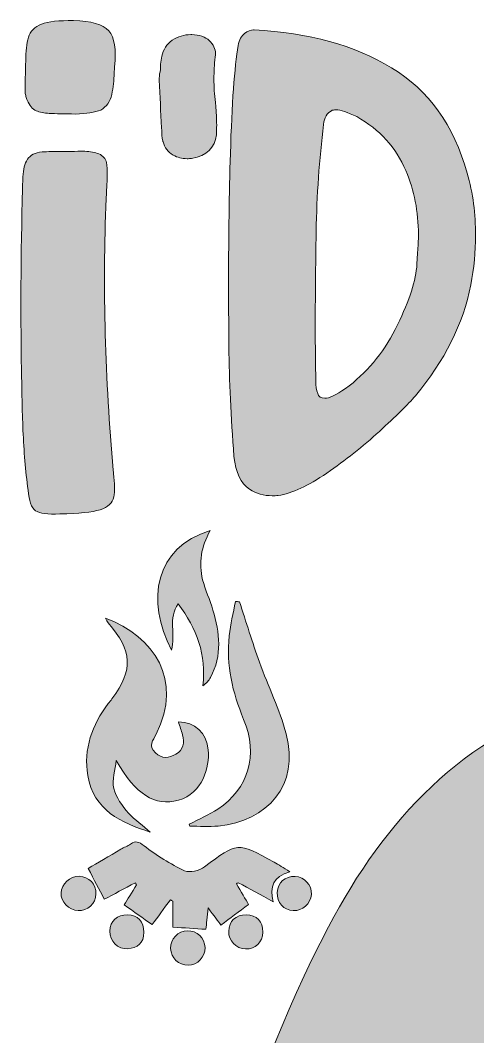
# Model space of a CAD drawing. Header units: inches. Extents: x 33 to 466, y -481 to -24.
# Drawn here: x 45.7 to 132.2, y -216.1 to -24.1 of the extents above; entities that cross this region are included whole.
import ezdxf

# ---------------------------------------------------------------- set-up
doc = ezdxf.new("R2010")
doc.units = ezdxf.units.IN
doc.header["$MEASUREMENT"] = 0
doc.layers.add('Layer 1', color=7, linetype='Continuous')

# ---------------------------------------------------------------- blocks, each defined once
blk = doc.blocks.new('block 5')
at = {"layer": 'Layer 1', "true_color": 0x0b0b0b}
h = blk.add_hatch(color=28, dxfattribs=at)
h.dxf.hatch_style = 2
edge = h.paths.add_edge_path()
edge.add_spline(control_points=[(431.44, -325), (438.69, -325), (444.39, -325.12), (450.09, -324.95), (453.27, -324.85), (454.9, -325.57), (454.79, -329.23), (454.56, -336.53), (454.63, -343.85), (454.76, -351.16), (454.81, -353.98), (454.01, -355.38), (450.94, -355.23), (447.32, -355.06), (443.69, -355.19), (440.08, -355.19), (438.4, -350.33), (439.72, -345.73), (438.97, -341.19), (437, -339.72), (434.66, -340.42), (432.49, -340.42), (386.01, -340.57), (339.53, -340.71), (293.04, -341.03), (287.81, -341.07), (285, -340.2), (283.22, -334.23), (278.69, -319.07), (264.4, -309.77), (248.51, -310.18), (233.18, -310.57), (219.79, -321.01), (215.42, -335.98), (214.94, -337.64), (214.49, -339.31), (213.66, -342.25), (202.19, -342.25), (190.55, -342.08), (178.92, -342.29), (156.63, -342.7), (134.35, -342.81), (112.12, -340.87), (86.2, -338.61), (73.96, -326.02), (75.89, -299.88), (78.58, -263.4), (86.7, -228.04), (103.98, -195.3), (114.68, -175.04), (129.31, -159.18), (151.95, -152.38), (149.62, -145.58), (150.37, -143.61), (157.47, -140.18), (169.64, -134.3), (182.7, -131.35), (195.94, -129.06), (216.6, -125.49), (237.35, -122.94), (258.19, -127.18), (266.89, -128.95), (276.1, -130.02), (282.52, -137.65), (284.1, -139.52), (287.16, -138.66), (289.55, -138.85), (310.45, -140.45), (331.04, -143.55), (350.4, -152.05), (382.7, -166.22), (403.54, -191.17), (416.15, -223.41), (425.69, -247.8), (430.74, -273.44), (435.92, -299.01), (437.67, -307.62), (436.33, -315.9), (431.44, -325)], knot_values=[0, 0, 0, 0, 1, 1, 1, 2, 2, 2, 3, 3, 3, 4, 4, 4, 5, 5, 5, 6, 6, 6, 7, 7, 7, 8, 8, 8, 9, 9, 9, 10, 10, 10, 11, 11, 11, 12, 12, 12, 13, 13, 13, 14, 14, 14, 15, 15, 15, 16, 16, 16, 17, 17, 17, 18, 18, 18, 19, 19, 19, 20, 20, 20, 21, 21, 21, 22, 22, 22, 23, 23, 23, 24, 24, 24, 25, 25, 25, 26, 26, 26, 26], degree=3, periodic=1)
edge = h.paths.add_edge_path()
edge.add_spline(control_points=[(291.65, -161.2), (266.71, -157.66), (242.35, -157.66), (217.86, -160.95), (217.86, -177.21), (217.86, -193.08), (217.86, -209.41), (242.7, -209.41), (267.12, -209.41), (291.65, -209.41), (291.65, -193.3), (291.65, -177.52), (291.65, -161.2)], knot_values=[0, 0, 0, 0, 1, 1, 1, 2, 2, 2, 3, 3, 3, 4, 4, 4, 4], degree=3, periodic=1)
edge = h.paths.add_edge_path()
edge.add_spline(control_points=[(202.19, -164.27), (201.18, -164.17), (200.65, -163.98), (200.18, -164.09), (182.38, -168.07), (165.55, -174.36), (151.04, -185.76), (144.72, -190.73), (139.22, -196.54), (135, -203.43), (132.57, -207.41), (133.87, -210.01), (138.5, -210.74), (139.69, -210.92), (140.93, -210.84), (142.14, -210.81), (159.69, -210.43), (177.24, -210.06), (194.79, -209.62), (197.17, -209.56), (199.65, -209.95), (202.19, -208.7), (202.19, -194.05), (202.19, -179.34), (202.19, -164.27)], knot_values=[0, 0, 0, 0, 1, 1, 1, 2, 2, 2, 3, 3, 3, 4, 4, 4, 5, 5, 5, 6, 6, 6, 7, 7, 7, 8, 8, 8, 8], degree=3, periodic=1)
edge = h.paths.add_edge_path()
edge.add_spline(control_points=[(307.33, -209.36), (328.63, -209.85), (349.46, -210.5), (370.29, -210.68), (375.89, -210.73), (377.17, -207.48), (374.07, -202.77), (364.35, -187.97), (350.38, -178.53), (334.35, -171.88), (325.76, -168.32), (316.95, -165.31), (307.33, -163.96), (307.33, -179.17), (307.33, -193.9), (307.33, -209.36)], knot_values=[0, 0, 0, 0, 1, 1, 1, 2, 2, 2, 3, 3, 3, 4, 4, 4, 5, 5, 5, 5], degree=3, periodic=1)
at = {"layer": 'Layer 1', "lineweight": 0}
blk.add_open_spline([(431.44, -325), (438.69, -325), (444.39, -325.12), (450.09, -324.95), (453.27, -324.85), (454.9, -325.57), (454.79, -329.23), (454.56, -336.53), (454.63, -343.85), (454.76, -351.16), (454.81, -353.98), (454.01, -355.38), (450.94, -355.23), (447.32, -355.06), (443.69, -355.19), (440.08, -355.19), (438.4, -350.33), (439.72, -345.73), (438.97, -341.19), (437, -339.72), (434.66, -340.42), (432.49, -340.42), (386.01, -340.57), (339.53, -340.71), (293.04, -341.03), (287.81, -341.07), (285, -340.2), (283.22, -334.23), (278.69, -319.07), (264.4, -309.77), (248.51, -310.18), (233.18, -310.57), (219.79, -321.01), (215.42, -335.98), (214.94, -337.64), (214.49, -339.31), (213.66, -342.25), (202.19, -342.25), (190.55, -342.08), (178.92, -342.29), (156.63, -342.7), (134.35, -342.81), (112.12, -340.87), (86.2, -338.61), (73.96, -326.02), (75.89, -299.88), (78.58, -263.4), (86.7, -228.04), (103.98, -195.3), (114.68, -175.04), (129.31, -159.18), (151.95, -152.38), (149.62, -145.58), (150.37, -143.61), (157.47, -140.18), (169.64, -134.3), (182.7, -131.35), (195.94, -129.06), (216.6, -125.49), (237.35, -122.94), (258.19, -127.18), (266.89, -128.95), (276.1, -130.02), (282.52, -137.65), (284.1, -139.52), (287.16, -138.66), (289.55, -138.85), (310.45, -140.45), (331.04, -143.55), (350.4, -152.05), (382.7, -166.22), (403.54, -191.17), (416.15, -223.41), (425.69, -247.8), (430.74, -273.44), (435.92, -299.01), (437.67, -307.62), (436.33, -315.9), (431.44, -325)], degree=3, knots=[0, 0, 0, 0, 1, 1, 1, 2, 2, 2, 3, 3, 3, 4, 4, 4, 5, 5, 5, 6, 6, 6, 7, 7, 7, 8, 8, 8, 9, 9, 9, 10, 10, 10, 11, 11, 11, 12, 12, 12, 13, 13, 13, 14, 14, 14, 15, 15, 15, 16, 16, 16, 17, 17, 17, 18, 18, 18, 19, 19, 19, 20, 20, 20, 21, 21, 21, 22, 22, 22, 23, 23, 23, 24, 24, 24, 25, 25, 25, 26, 26, 26, 26], dxfattribs=at)
blk = doc.blocks.new('block 3')
at = {"layer": 'Layer 1'}
blk.add_blockref('block 5', (0, 0), dxfattribs=at)
blk = doc.blocks.new('block 9')
at = {"layer": 'Layer 1', "true_color": 0x0b0b0b}
h = blk.add_hatch(color=28, dxfattribs=at)
h.dxf.hatch_style = 2
edge = h.paths.add_edge_path()
edge.add_spline(control_points=[(74.29, -143.06), (69.43, -133.65), (71.14, -123.63), (81.63, -120.49), (79.86, -123.54), (79.42, -126.61), (80.19, -129.75), (80.67, -131.7), (81.57, -133.55), (82.13, -135.48), (83.38, -139.77), (83.94, -144.06), (81.66, -148.22), (81.35, -148.79), (80.89, -149.29), (80.22, -149.78), (80.96, -143.93), (79.04, -139.01), (75.56, -134.32), (73.58, -137.02), (75.17, -140.13), (74.29, -143.06)], knot_values=[0, 0, 0, 0, 1, 1, 1, 2, 2, 2, 3, 3, 3, 4, 4, 4, 5, 5, 5, 6, 6, 6, 7, 7, 7, 7], degree=3, periodic=1)
h = blk.add_hatch(color=28, dxfattribs=at)
h.dxf.hatch_style = 2
edge = h.paths.add_edge_path()
edge.add_spline(control_points=[(77.63, -175.93), (79.44, -174.99), (81.36, -174.19), (83.06, -173.07), (88.84, -169.24), (90.76, -162.86), (87.94, -156.13), (85.81, -151.04), (84.61, -145.87), (85.21, -140.37), (85.45, -138.19), (85.98, -136.04), (86.37, -133.87), (86.63, -133.89), (86.9, -133.9), (87.16, -133.92), (88.41, -137.73), (89.58, -141.58), (90.94, -145.35), (92.56, -149.89), (94.75, -154.26), (95.99, -158.89), (98.58, -168.57), (92.42, -175.31), (83.14, -176.27), (81.36, -176.45), (79.55, -176.3), (77.76, -176.3), (77.71, -176.18), (77.67, -176.05), (77.63, -175.93)], knot_values=[0, 0, 0, 0, 1, 1, 1, 2, 2, 2, 3, 3, 3, 4, 4, 4, 5, 5, 5, 6, 6, 6, 7, 7, 7, 8, 8, 8, 9, 9, 9, 10, 10, 10, 10], degree=3, periodic=1)
h = blk.add_hatch(color=28, dxfattribs=at)
h.dxf.hatch_style = 2
edge = h.paths.add_edge_path()
edge.add_spline(control_points=[(63.86, -163.9), (63.67, -165.66), (63.02, -167.53), (63.4, -169.16), (63.8, -170.86), (65, -172.5), (66.19, -173.86), (67.37, -175.21), (68.99, -176.16), (70.29, -177.43), (64.77, -175.63), (59.59, -173.32), (58.48, -166.76), (57.62, -161.71), (59.32, -157.21), (62.31, -153.16), (62.55, -152.85), (62.83, -152.58), (63.05, -152.26), (67.12, -146.64), (66.95, -143.34), (62.3, -137.88), (62.11, -137.66), (62.02, -137.36), (61.83, -137.01), (71.09, -140.54), (76.53, -148.64), (71.41, -158.92), (70.82, -160.09), (69.83, -161.16), (71.27, -162.45), (72.53, -163.58), (73.77, -163.53), (75.13, -162.71), (76.57, -161.84), (76.84, -160.57), (76.4, -159.06), (76.17, -158.24), (75.88, -157.43), (75.61, -156.6), (78.7, -156.6), (80.94, -158.61), (81.24, -161.93), (81.54, -165.11), (80.21, -170.11), (75.6, -171.4), (71.12, -172.66), (67.58, -170.33), (63.86, -163.9)], knot_values=[0, 0, 0, 0, 1, 1, 1, 2, 2, 2, 3, 3, 3, 4, 4, 4, 5, 5, 5, 6, 6, 6, 7, 7, 7, 8, 8, 8, 9, 9, 9, 10, 10, 10, 11, 11, 11, 12, 12, 12, 13, 13, 13, 14, 14, 14, 15, 15, 15, 16, 16, 16, 16], degree=3, periodic=1)
h = blk.add_hatch(color=28, dxfattribs=at)
h.dxf.hatch_style = 2
edge = h.paths.add_edge_path()
edge.add_spline(control_points=[(96.67, -184.9), (93.43, -185.81), (92.85, -187.77), (93.54, -190.56), (91.09, -189.24), (89, -188.11), (86.91, -186.98), (86.79, -187.05), (86.68, -187.13), (86.56, -187.21), (87.43, -188.66), (88.29, -190.12), (88.87, -191.08), (87.04, -192.44), (85.42, -193.66), (83.65, -194.98), (83.15, -194.32), (82.34, -193.22), (81.23, -191.74), (81.05, -193.45), (80.91, -194.77), (80.8, -195.77), (78.71, -195.64), (76.75, -195.52), (74.56, -195.38), (74.56, -194.11), (74.56, -192.29), (74.56, -190.47), (74.41, -190.38), (74.25, -190.28), (74.1, -190.19), (72.89, -191.84), (71.68, -193.5), (70.65, -194.9), (68.85, -193.62), (67.22, -192.47), (65.36, -191.15), (65.95, -190.19), (66.83, -188.78), (67.7, -187.38), (67.63, -187.25), (67.55, -187.11), (67.47, -186.98), (65.42, -188.08), (63.36, -189.17), (61.59, -190.1), (60.64, -188.28), (59.71, -186.47), (58.56, -184.27), (60.27, -183.27), (62.5, -181.97), (64.73, -180.67), (65.34, -180.32), (65.99, -180.04), (66.58, -179.67), (67.56, -179.03), (68.11, -179.19), (69.14, -180.01), (71.48, -181.85), (74.08, -183.45), (76.78, -184.71), (77.74, -185.15), (79.58, -184.7), (80.52, -183.99), (86.75, -179.31), (86.71, -179.25), (93.73, -183.13), (94.57, -183.6), (95.38, -184.13), (96.67, -184.9)], knot_values=[0, 0, 0, 0, 1, 1, 1, 2, 2, 2, 3, 3, 3, 4, 4, 4, 5, 5, 5, 6, 6, 6, 7, 7, 7, 8, 8, 8, 9, 9, 9, 10, 10, 10, 11, 11, 11, 12, 12, 12, 13, 13, 13, 14, 14, 14, 15, 15, 15, 16, 16, 16, 17, 17, 17, 18, 18, 18, 19, 19, 19, 20, 20, 20, 21, 21, 21, 22, 22, 22, 23, 23, 23, 23], degree=3, periodic=1)
h = blk.add_hatch(color=28, dxfattribs=at)
h.dxf.hatch_style = 2
edge = h.paths.add_edge_path()
edge.add_spline(control_points=[(56.86, -185.77), (58.69, -185.82), (60.08, -187.29), (60.02, -189.11), (59.96, -190.94), (58.46, -192.34), (56.66, -192.25), (54.9, -192.15), (53.36, -190.57), (53.42, -188.91), (53.48, -187.24), (55.14, -185.72), (56.86, -185.77)], knot_values=[0, 0, 0, 0, 1, 1, 1, 2, 2, 2, 3, 3, 3, 4, 4, 4, 4], degree=3, periodic=1)
h = blk.add_hatch(color=28, dxfattribs=at)
h.dxf.hatch_style = 2
edge = h.paths.add_edge_path()
edge.add_spline(control_points=[(100.74, -189.18), (100.65, -190.92), (99.07, -192.34), (97.32, -192.25), (95.44, -192.14), (94.23, -190.78), (94.29, -188.84), (94.35, -186.96), (95.73, -185.71), (97.66, -185.79), (99.44, -185.87), (100.84, -187.4), (100.74, -189.18)], knot_values=[0, 0, 0, 0, 1, 1, 1, 2, 2, 2, 3, 3, 3, 4, 4, 4, 4], degree=3, periodic=1)
h = blk.add_hatch(color=28, dxfattribs=at)
h.dxf.hatch_style = 2
edge = h.paths.add_edge_path()
edge.add_spline(control_points=[(69.07, -196.35), (69.09, -198.42), (67.83, -199.29), (66, -199.45), (64.18, -199.62), (62.57, -197.94), (62.62, -196.12), (62.68, -194.22), (64.01, -193.01), (65.99, -193.05), (67.98, -193.1), (69.08, -194.28), (69.07, -196.35)], knot_values=[0, 0, 0, 0, 1, 1, 1, 2, 2, 2, 3, 3, 3, 4, 4, 4, 4], degree=3, periodic=1)
h = blk.add_hatch(color=28, dxfattribs=at)
h.dxf.hatch_style = 2
edge = h.paths.add_edge_path()
edge.add_spline(control_points=[(91.56, -196.3), (91.52, -198.23), (90.18, -199.54), (88.28, -199.48), (86.51, -199.42), (85.07, -197.92), (85.11, -196.15), (85.14, -194.26), (86.47, -193.02), (88.43, -193.05), (90.41, -193.07), (91.59, -194.31), (91.56, -196.3)], knot_values=[0, 0, 0, 0, 1, 1, 1, 2, 2, 2, 3, 3, 3, 4, 4, 4, 4], degree=3, periodic=1)
at = {"layer": 'Layer 1', "lineweight": 0}
for points, knots in [([(74.29, -143.06), (69.43, -133.65), (71.14, -123.63), (81.63, -120.49), (79.86, -123.54), (79.42, -126.61), (80.19, -129.75), (80.67, -131.7), (81.57, -133.55), (82.13, -135.48), (83.38, -139.77), (83.94, -144.06), (81.66, -148.22), (81.35, -148.79), (80.89, -149.29), (80.22, -149.78), (80.96, -143.93), (79.04, -139.01), (75.56, -134.32), (73.58, -137.02), (75.17, -140.13), (74.29, -143.06)], [0, 0, 0, 0, 1, 1, 1, 2, 2, 2, 3, 3, 3, 4, 4, 4, 5, 5, 5, 6, 6, 6, 7, 7, 7, 7]), ([(77.63, -175.93), (79.44, -174.99), (81.36, -174.19), (83.06, -173.07), (88.84, -169.24), (90.76, -162.86), (87.94, -156.13), (85.81, -151.04), (84.61, -145.87), (85.21, -140.37), (85.45, -138.19), (85.98, -136.04), (86.37, -133.87), (86.63, -133.89), (86.9, -133.9), (87.16, -133.92), (88.41, -137.73), (89.58, -141.58), (90.94, -145.35), (92.56, -149.89), (94.75, -154.26), (95.99, -158.89), (98.58, -168.57), (92.42, -175.31), (83.14, -176.27), (81.36, -176.45), (79.55, -176.3), (77.76, -176.3), (77.71, -176.18), (77.67, -176.05), (77.63, -175.93)], [0, 0, 0, 0, 1, 1, 1, 2, 2, 2, 3, 3, 3, 4, 4, 4, 5, 5, 5, 6, 6, 6, 7, 7, 7, 8, 8, 8, 9, 9, 9, 10, 10, 10, 10]), ([(63.86, -163.9), (63.67, -165.66), (63.02, -167.53), (63.4, -169.16), (63.8, -170.86), (65, -172.5), (66.19, -173.86), (67.37, -175.21), (68.99, -176.16), (70.29, -177.43), (64.77, -175.63), (59.59, -173.32), (58.48, -166.76), (57.62, -161.71), (59.32, -157.21), (62.31, -153.16), (62.55, -152.85), (62.83, -152.58), (63.05, -152.26), (67.12, -146.64), (66.95, -143.34), (62.3, -137.88), (62.11, -137.66), (62.02, -137.36), (61.83, -137.01), (71.09, -140.54), (76.53, -148.64), (71.41, -158.92), (70.82, -160.09), (69.83, -161.16), (71.27, -162.45), (72.53, -163.58), (73.77, -163.53), (75.13, -162.71), (76.57, -161.84), (76.84, -160.57), (76.4, -159.06), (76.17, -158.24), (75.88, -157.43), (75.61, -156.6), (78.7, -156.6), (80.94, -158.61), (81.24, -161.93), (81.54, -165.11), (80.21, -170.11), (75.6, -171.4), (71.12, -172.66), (67.58, -170.33), (63.86, -163.9)], [0, 0, 0, 0, 1, 1, 1, 2, 2, 2, 3, 3, 3, 4, 4, 4, 5, 5, 5, 6, 6, 6, 7, 7, 7, 8, 8, 8, 9, 9, 9, 10, 10, 10, 11, 11, 11, 12, 12, 12, 13, 13, 13, 14, 14, 14, 15, 15, 15, 16, 16, 16, 16]), ([(96.67, -184.9), (93.43, -185.81), (92.85, -187.77), (93.54, -190.56), (91.09, -189.24), (89, -188.11), (86.91, -186.98), (86.79, -187.05), (86.68, -187.13), (86.56, -187.21), (87.43, -188.66), (88.29, -190.12), (88.87, -191.08), (87.04, -192.44), (85.42, -193.66), (83.65, -194.98), (83.15, -194.32), (82.34, -193.22), (81.23, -191.74), (81.05, -193.45), (80.91, -194.77), (80.8, -195.77), (78.71, -195.64), (76.75, -195.52), (74.56, -195.38), (74.56, -194.11), (74.56, -192.29), (74.56, -190.47), (74.41, -190.38), (74.25, -190.28), (74.1, -190.19), (72.89, -191.84), (71.68, -193.5), (70.65, -194.9), (68.85, -193.62), (67.22, -192.47), (65.36, -191.15), (65.95, -190.19), (66.83, -188.78), (67.7, -187.38), (67.63, -187.25), (67.55, -187.11), (67.47, -186.98), (65.42, -188.08), (63.36, -189.17), (61.59, -190.1), (60.64, -188.28), (59.71, -186.47), (58.56, -184.27), (60.27, -183.27), (62.5, -181.97), (64.73, -180.67), (65.34, -180.32), (65.99, -180.04), (66.58, -179.67), (67.56, -179.03), (68.11, -179.19), (69.14, -180.01), (71.48, -181.85), (74.08, -183.45), (76.78, -184.71), (77.74, -185.15), (79.58, -184.7), (80.52, -183.99), (86.75, -179.31), (86.71, -179.25), (93.73, -183.13), (94.57, -183.6), (95.38, -184.13), (96.67, -184.9)], [0, 0, 0, 0, 1, 1, 1, 2, 2, 2, 3, 3, 3, 4, 4, 4, 5, 5, 5, 6, 6, 6, 7, 7, 7, 8, 8, 8, 9, 9, 9, 10, 10, 10, 11, 11, 11, 12, 12, 12, 13, 13, 13, 14, 14, 14, 15, 15, 15, 16, 16, 16, 17, 17, 17, 18, 18, 18, 19, 19, 19, 20, 20, 20, 21, 21, 21, 22, 22, 22, 23, 23, 23, 23]), ([(56.86, -185.77), (58.69, -185.82), (60.08, -187.29), (60.02, -189.11), (59.96, -190.94), (58.46, -192.34), (56.66, -192.25), (54.9, -192.15), (53.36, -190.57), (53.42, -188.91), (53.48, -187.24), (55.14, -185.72), (56.86, -185.77)], [0, 0, 0, 0, 1, 1, 1, 2, 2, 2, 3, 3, 3, 4, 4, 4, 4]), ([(100.74, -189.18), (100.65, -190.92), (99.07, -192.34), (97.32, -192.25), (95.44, -192.14), (94.23, -190.78), (94.29, -188.84), (94.35, -186.96), (95.73, -185.71), (97.66, -185.79), (99.44, -185.87), (100.84, -187.4), (100.74, -189.18)], [0, 0, 0, 0, 1, 1, 1, 2, 2, 2, 3, 3, 3, 4, 4, 4, 4]), ([(69.07, -196.35), (69.09, -198.42), (67.83, -199.29), (66, -199.45), (64.18, -199.62), (62.57, -197.94), (62.62, -196.12), (62.68, -194.22), (64.01, -193.01), (65.99, -193.05), (67.98, -193.1), (69.08, -194.28), (69.07, -196.35)], [0, 0, 0, 0, 1, 1, 1, 2, 2, 2, 3, 3, 3, 4, 4, 4, 4]), ([(91.56, -196.3), (91.52, -198.23), (90.18, -199.54), (88.28, -199.48), (86.51, -199.42), (85.07, -197.92), (85.11, -196.15), (85.14, -194.26), (86.47, -193.02), (88.43, -193.05), (90.41, -193.07), (91.59, -194.31), (91.56, -196.3)], [0, 0, 0, 0, 1, 1, 1, 2, 2, 2, 3, 3, 3, 4, 4, 4, 4])]:
    blk.add_open_spline(points, degree=3, knots=knots, dxfattribs=at)
blk = doc.blocks.new('block 8')
at = {"layer": 'Layer 1', "true_color": 0x0b0b0b}
h = blk.add_hatch(color=28, dxfattribs=at)
h.dxf.hatch_style = 2
edge = h.paths.add_edge_path()
edge.add_spline(control_points=[(80.64, -199.23), (80.68, -201.02), (79.25, -202.52), (77.46, -202.55), (75.66, -202.58), (74.17, -201.17), (74.13, -199.38), (74.08, -197.61), (75.53, -196.1), (77.32, -196.06), (79.14, -196.02), (80.59, -197.41), (80.64, -199.23)], knot_values=[0, 0, 0, 0, 1, 1, 1, 2, 2, 2, 3, 3, 3, 4, 4, 4, 4], degree=3, periodic=1)
at = {"layer": 'Layer 1', "lineweight": 0}
blk.add_open_spline([(80.64, -199.23), (80.68, -201.02), (79.25, -202.52), (77.46, -202.55), (75.66, -202.58), (74.17, -201.17), (74.13, -199.38), (74.08, -197.61), (75.53, -196.1), (77.32, -196.06), (79.14, -196.02), (80.59, -197.41), (80.64, -199.23)], degree=3, knots=[0, 0, 0, 0, 1, 1, 1, 2, 2, 2, 3, 3, 3, 4, 4, 4, 4], dxfattribs=at)
at = {"layer": 'Layer 1'}
blk.add_blockref('block 9', (0, 0), dxfattribs=at)
blk = doc.blocks.new('block 11')
at = {"layer": 'Layer 1', "true_color": 0x0b0b0b}
h = blk.add_hatch(color=28, dxfattribs=at)
h.dxf.hatch_style = 2
edge = h.paths.add_edge_path()
edge.add_spline(control_points=[(63.35, -109.73), (63.58, -111.59), (63.63, -113.06), (63.41, -114.13), (63.18, -115.25), (62.28, -116.04), (60.82, -116.55), (59.3, -117), (56.82, -117.28), (53.21, -117.34), (50.9, -117.45), (49.38, -117.23), (48.59, -116.72), (47.86, -116.16), (47.35, -114.86), (47.19, -112.83), (46.68, -109.23), (46.4, -105.45), (46.23, -101.57), (46.06, -97.68), (46, -93.91), (45.95, -90.25), (45.72, -78.08), (45.83, -65.86), (46.23, -53.69), (46.28, -52.28), (46.57, -51.21), (47.07, -50.37), (47.64, -49.58), (48.54, -49.07), (49.83, -48.96), (50.96, -48.9), (52.2, -48.9), (53.49, -48.9), (53.89, -48.9), (54.23, -48.9), (54.56, -48.9), (54.79, -48.9), (55.07, -48.9), (55.35, -48.9), (56.14, -48.85), (56.99, -48.85), (57.94, -48.85), (58.96, -48.9), (59.8, -49.07), (60.59, -49.35), (61.32, -49.69), (61.83, -50.2), (62, -50.99), (62.11, -51.61), (62.17, -52.45), (62.17, -53.47), (62.11, -54.54), (62.11, -55.49), (62, -56.45), (62, -56.96), (62, -57.35), (61.94, -57.75), (61.27, -74.87), (61.72, -91.99), (63.3, -109.06), (63.3, -109.28), (63.3, -109.51), (63.35, -109.73)], knot_values=[0, 0, 0, 0, 1, 1, 1, 2, 2, 2, 3, 3, 3, 4, 4, 4, 5, 5, 5, 6, 6, 6, 7, 7, 7, 8, 8, 8, 9, 9, 9, 10, 10, 10, 11, 11, 11, 12, 12, 12, 13, 13, 13, 14, 14, 14, 15, 15, 15, 16, 16, 16, 17, 17, 17, 18, 18, 18, 19, 19, 19, 20, 20, 20, 21, 21, 21, 21], degree=3, periodic=1)
edge = h.paths.add_edge_path()
edge.add_spline(control_points=[(47.24, -27.33), (47.64, -26.2), (48.42, -25.36), (49.72, -24.85), (51.02, -24.35), (53.04, -24.12), (55.8, -24.18), (59.13, -24.23), (61.32, -24.85), (62.45, -26.09), (63.52, -27.33), (63.91, -29.64), (63.52, -32.91), (63.52, -33.24), (63.52, -33.64), (63.46, -34.03), (63.46, -35.44), (63.3, -36.79), (63.01, -38.15), (62.73, -39.44), (62, -40.45), (60.93, -41.07), (59.8, -41.52), (58.23, -41.75), (56.14, -41.81), (54.06, -41.81), (52.37, -41.75), (51.19, -41.69), (50.23, -41.64), (49.38, -41.47), (48.71, -41.19), (48.03, -40.9), (47.47, -40.23), (47.02, -39.22), (47.02, -39.22), (46.96, -39.1), (46.96, -39.1), (46.85, -38.82), (46.79, -38.6), (46.74, -38.31), (46.68, -38.09), (46.62, -37.81), (46.62, -37.53), (46.62, -37.24), (46.62, -37.02), (46.62, -36.74), (46.68, -35.1), (46.68, -33.47), (46.74, -31.84), (46.74, -29.98), (46.9, -28.51), (47.24, -27.33)], knot_values=[0, 0, 0, 0, 1, 1, 1, 2, 2, 2, 3, 3, 3, 4, 4, 4, 5, 5, 5, 6, 6, 6, 7, 7, 7, 8, 8, 8, 9, 9, 9, 10, 10, 10, 11, 11, 11, 12, 12, 12, 13, 13, 13, 14, 14, 14, 15, 15, 15, 16, 16, 16, 17, 17, 17, 17], degree=3, periodic=1)
h = blk.add_hatch(color=28, dxfattribs=at)
h.dxf.hatch_style = 2
edge = h.paths.add_edge_path()
edge.add_spline(control_points=[(72.25, -32.4), (72.3, -31.89), (72.36, -31.39), (72.47, -30.88), (72.75, -29.64), (73.43, -28.63), (74.44, -27.89), (75.51, -27.16), (76.64, -26.82), (77.94, -26.82), (77.94, -26.82), (78.16, -26.82), (78.16, -26.82), (79.57, -26.88), (80.7, -27.22), (81.43, -27.95), (82.22, -28.68), (82.61, -29.47), (82.61, -30.43), (82.61, -30.65), (82.61, -30.88), (82.55, -31.1), (82.39, -32.46), (82.33, -33.81), (82.33, -35.16), (82.33, -36.68), (82.39, -38.15), (82.61, -39.61), (82.61, -39.78), (82.61, -40), (82.67, -40.17), (82.78, -41.41), (82.84, -42.65), (82.84, -43.89), (82.84, -44.51), (82.78, -45.13), (82.78, -45.75), (82.5, -48.17), (80.98, -49.69), (78.11, -50.2), (77.82, -50.25), (77.54, -50.25), (77.26, -50.25), (76.25, -50.25), (75.4, -50.03), (74.61, -49.58), (73.65, -49.02), (72.98, -48.17), (72.7, -47.04), (72.64, -46.99), (72.64, -46.99), (72.64, -46.93), (72.64, -46.93), (72.53, -46.37), (72.53, -46.37), (72.47, -45.75), (72.47, -45.07), (72.41, -44.4), (72.25, -41.41), (72.13, -38.43), (71.97, -35.44), (71.97, -34.93), (72.02, -34.37), (72.13, -33.86), (72.19, -33.64), (72.19, -33.41), (72.25, -33.13), (72.25, -33.13), (72.19, -33.13), (72.19, -33.13), (72.25, -32.91), (72.25, -32.68), (72.25, -32.4)], knot_values=[0, 0, 0, 0, 1, 1, 1, 2, 2, 2, 3, 3, 3, 4, 4, 4, 5, 5, 5, 6, 6, 6, 7, 7, 7, 8, 8, 8, 9, 9, 9, 10, 10, 10, 11, 11, 11, 12, 12, 12, 13, 13, 13, 14, 14, 14, 15, 15, 15, 16, 16, 16, 17, 17, 17, 18, 18, 18, 19, 19, 19, 20, 20, 20, 21, 21, 21, 22, 22, 22, 23, 23, 23, 24, 24, 24, 24], degree=3, periodic=1)
h = blk.add_hatch(color=28, dxfattribs=at)
h.dxf.hatch_style = 2
edge = h.paths.add_edge_path()
edge.add_spline(control_points=[(88.13, -26.6), (88.69, -26.15), (89.26, -25.92), (89.82, -25.92), (89.82, -25.92), (89.93, -25.92), (89.93, -25.92), (100.24, -26.43), (108.86, -28.85), (115.9, -33.08), (122.88, -37.3), (127.67, -43.95), (130.2, -52.96), (131.28, -56.79), (131.78, -60.68), (131.78, -64.73), (131.78, -67.77), (131.5, -70.93), (130.88, -74.08), (129.42, -81.46), (125.92, -88.44), (120.4, -95.03), (119, -96.67), (116.69, -98.92), (113.59, -101.74), (110.49, -104.61), (107.17, -107.2), (103.67, -109.62), (100.13, -112.04), (97.09, -113.45), (94.49, -113.85), (94.1, -113.9), (93.71, -113.9), (93.31, -113.9), (91.79, -113.9), (90.33, -113.51), (89.03, -112.66), (87.4, -111.59), (86.44, -109.56), (86.1, -106.47), (85.54, -98.98), (85.2, -92.1), (85.14, -85.74), (85.09, -79.38), (85.09, -75.15), (85.09, -73.07), (85.09, -64.79), (85.2, -56.85), (85.43, -49.3), (85.71, -39.83), (86.21, -33.02), (86.89, -28.85), (87.12, -27.78), (87.51, -27.05), (88.13, -26.6)], knot_values=[0, 0, 0, 0, 1, 1, 1, 2, 2, 2, 3, 3, 3, 4, 4, 4, 5, 5, 5, 6, 6, 6, 7, 7, 7, 8, 8, 8, 9, 9, 9, 10, 10, 10, 11, 11, 11, 12, 12, 12, 13, 13, 13, 14, 14, 14, 15, 15, 15, 16, 16, 16, 17, 17, 17, 18, 18, 18, 18], degree=3, periodic=1)
edge = h.paths.add_edge_path()
edge.add_spline(control_points=[(105.37, -41.02), (105.03, -41.02), (104.74, -41.07), (104.52, -41.19), (103.67, -41.64), (103.17, -42.48), (103.06, -43.78), (102.21, -50.42), (101.76, -57.18), (101.65, -64), (101.53, -70.81), (101.48, -76.33), (101.48, -80.45), (101.48, -84.56), (101.48, -88.5), (101.59, -92.22), (101.59, -93.17), (101.7, -93.96), (101.93, -94.58), (102.1, -95.2), (102.55, -95.48), (103.28, -95.48), (103.28, -95.48), (103.62, -95.48), (103.62, -95.48), (104.52, -95.31), (105.93, -94.53), (107.9, -93.12), (111.73, -90.13), (114.77, -86.3), (117.02, -81.63), (119.28, -76.95), (120.52, -73.18), (120.69, -70.19), (120.91, -67.21), (120.97, -65.29), (120.97, -64.56), (120.97, -60.28), (120.18, -56.28), (118.6, -52.51), (116.74, -48.11), (113.65, -44.73), (109.31, -42.31), (107.56, -41.47), (106.27, -41.02), (105.37, -41.02)], knot_values=[0, 0, 0, 0, 1, 1, 1, 2, 2, 2, 3, 3, 3, 4, 4, 4, 5, 5, 5, 6, 6, 6, 7, 7, 7, 8, 8, 8, 9, 9, 9, 10, 10, 10, 11, 11, 11, 12, 12, 12, 13, 13, 13, 14, 14, 14, 15, 15, 15, 15], degree=3, periodic=1)
at = {"layer": 'Layer 1', "lineweight": 0}
for points, knots in [([(47.24, -27.33), (47.64, -26.2), (48.42, -25.36), (49.72, -24.85), (51.02, -24.35), (53.04, -24.12), (55.8, -24.18), (59.13, -24.23), (61.32, -24.85), (62.45, -26.09), (63.52, -27.33), (63.91, -29.64), (63.52, -32.91), (63.52, -33.24), (63.52, -33.64), (63.46, -34.03), (63.46, -35.44), (63.3, -36.79), (63.01, -38.15), (62.73, -39.44), (62, -40.45), (60.93, -41.07), (59.8, -41.52), (58.23, -41.75), (56.14, -41.81), (54.06, -41.81), (52.37, -41.75), (51.19, -41.69), (50.23, -41.64), (49.38, -41.47), (48.71, -41.19), (48.03, -40.9), (47.47, -40.23), (47.02, -39.22), (47.02, -39.22), (46.96, -39.1), (46.96, -39.1), (46.85, -38.82), (46.79, -38.6), (46.74, -38.31), (46.68, -38.09), (46.62, -37.81), (46.62, -37.53), (46.62, -37.24), (46.62, -37.02), (46.62, -36.74), (46.68, -35.1), (46.68, -33.47), (46.74, -31.84), (46.74, -29.98), (46.9, -28.51), (47.24, -27.33)], [0, 0, 0, 0, 1, 1, 1, 2, 2, 2, 3, 3, 3, 4, 4, 4, 5, 5, 5, 6, 6, 6, 7, 7, 7, 8, 8, 8, 9, 9, 9, 10, 10, 10, 11, 11, 11, 12, 12, 12, 13, 13, 13, 14, 14, 14, 15, 15, 15, 16, 16, 16, 17, 17, 17, 17]), ([(72.25, -32.4), (72.3, -31.89), (72.36, -31.39), (72.47, -30.88), (72.75, -29.64), (73.43, -28.63), (74.44, -27.89), (75.51, -27.16), (76.64, -26.82), (77.94, -26.82), (77.94, -26.82), (78.16, -26.82), (78.16, -26.82), (79.57, -26.88), (80.7, -27.22), (81.43, -27.95), (82.22, -28.68), (82.61, -29.47), (82.61, -30.43), (82.61, -30.65), (82.61, -30.88), (82.55, -31.1), (82.39, -32.46), (82.33, -33.81), (82.33, -35.16), (82.33, -36.68), (82.39, -38.15), (82.61, -39.61), (82.61, -39.78), (82.61, -40), (82.67, -40.17), (82.78, -41.41), (82.84, -42.65), (82.84, -43.89), (82.84, -44.51), (82.78, -45.13), (82.78, -45.75), (82.5, -48.17), (80.98, -49.69), (78.11, -50.2), (77.82, -50.25), (77.54, -50.25), (77.26, -50.25), (76.25, -50.25), (75.4, -50.03), (74.61, -49.58), (73.65, -49.02), (72.98, -48.17), (72.7, -47.04), (72.64, -46.99), (72.64, -46.99), (72.64, -46.93), (72.64, -46.93), (72.53, -46.37), (72.53, -46.37), (72.47, -45.75), (72.47, -45.07), (72.41, -44.4), (72.25, -41.41), (72.13, -38.43), (71.97, -35.44), (71.97, -34.93), (72.02, -34.37), (72.13, -33.86), (72.19, -33.64), (72.19, -33.41), (72.25, -33.13), (72.25, -33.13), (72.19, -33.13), (72.19, -33.13), (72.25, -32.91), (72.25, -32.68), (72.25, -32.4)], [0, 0, 0, 0, 1, 1, 1, 2, 2, 2, 3, 3, 3, 4, 4, 4, 5, 5, 5, 6, 6, 6, 7, 7, 7, 8, 8, 8, 9, 9, 9, 10, 10, 10, 11, 11, 11, 12, 12, 12, 13, 13, 13, 14, 14, 14, 15, 15, 15, 16, 16, 16, 17, 17, 17, 18, 18, 18, 19, 19, 19, 20, 20, 20, 21, 21, 21, 22, 22, 22, 23, 23, 23, 24, 24, 24, 24]), ([(88.13, -26.6), (88.69, -26.15), (89.26, -25.92), (89.82, -25.92), (89.82, -25.92), (89.93, -25.92), (89.93, -25.92), (100.24, -26.43), (108.86, -28.85), (115.9, -33.08), (122.88, -37.3), (127.67, -43.95), (130.2, -52.96), (131.28, -56.79), (131.78, -60.68), (131.78, -64.73), (131.78, -67.77), (131.5, -70.93), (130.88, -74.08), (129.42, -81.46), (125.92, -88.44), (120.4, -95.03), (119, -96.67), (116.69, -98.92), (113.59, -101.74), (110.49, -104.61), (107.17, -107.2), (103.67, -109.62), (100.13, -112.04), (97.09, -113.45), (94.49, -113.85), (94.1, -113.9), (93.71, -113.9), (93.31, -113.9), (91.79, -113.9), (90.33, -113.51), (89.03, -112.66), (87.4, -111.59), (86.44, -109.56), (86.1, -106.47), (85.54, -98.98), (85.2, -92.1), (85.14, -85.74), (85.09, -79.38), (85.09, -75.15), (85.09, -73.07), (85.09, -64.79), (85.2, -56.85), (85.43, -49.3), (85.71, -39.83), (86.21, -33.02), (86.89, -28.85), (87.12, -27.78), (87.51, -27.05), (88.13, -26.6)], [0, 0, 0, 0, 1, 1, 1, 2, 2, 2, 3, 3, 3, 4, 4, 4, 5, 5, 5, 6, 6, 6, 7, 7, 7, 8, 8, 8, 9, 9, 9, 10, 10, 10, 11, 11, 11, 12, 12, 12, 13, 13, 13, 14, 14, 14, 15, 15, 15, 16, 16, 16, 17, 17, 17, 18, 18, 18, 18]), ([(105.37, -41.02), (105.03, -41.02), (104.74, -41.07), (104.52, -41.19), (103.67, -41.64), (103.17, -42.48), (103.06, -43.78), (102.21, -50.42), (101.76, -57.18), (101.65, -64), (101.53, -70.81), (101.48, -76.33), (101.48, -80.45), (101.48, -84.56), (101.48, -88.5), (101.59, -92.22), (101.59, -93.17), (101.7, -93.96), (101.93, -94.58), (102.1, -95.2), (102.55, -95.48), (103.28, -95.48), (103.28, -95.48), (103.62, -95.48), (103.62, -95.48), (104.52, -95.31), (105.93, -94.53), (107.9, -93.12), (111.73, -90.13), (114.77, -86.3), (117.02, -81.63), (119.28, -76.95), (120.52, -73.18), (120.69, -70.19), (120.91, -67.21), (120.97, -65.29), (120.97, -64.56), (120.97, -60.28), (120.18, -56.28), (118.6, -52.51), (116.74, -48.11), (113.65, -44.73), (109.31, -42.31), (107.56, -41.47), (106.27, -41.02), (105.37, -41.02)], [0, 0, 0, 0, 1, 1, 1, 2, 2, 2, 3, 3, 3, 4, 4, 4, 5, 5, 5, 6, 6, 6, 7, 7, 7, 8, 8, 8, 9, 9, 9, 10, 10, 10, 11, 11, 11, 12, 12, 12, 13, 13, 13, 14, 14, 14, 15, 15, 15, 15]), ([(63.35, -109.73), (63.58, -111.59), (63.63, -113.06), (63.41, -114.13), (63.18, -115.25), (62.28, -116.04), (60.82, -116.55), (59.3, -117), (56.82, -117.28), (53.21, -117.34), (50.9, -117.45), (49.38, -117.23), (48.59, -116.72), (47.86, -116.16), (47.35, -114.86), (47.19, -112.83), (46.68, -109.23), (46.4, -105.45), (46.23, -101.57), (46.06, -97.68), (46, -93.91), (45.95, -90.25), (45.72, -78.08), (45.83, -65.86), (46.23, -53.69), (46.28, -52.28), (46.57, -51.21), (47.07, -50.37), (47.64, -49.58), (48.54, -49.07), (49.83, -48.96), (50.96, -48.9), (52.2, -48.9), (53.49, -48.9), (53.89, -48.9), (54.23, -48.9), (54.56, -48.9), (54.79, -48.9), (55.07, -48.9), (55.35, -48.9), (56.14, -48.85), (56.99, -48.85), (57.94, -48.85), (58.96, -48.9), (59.8, -49.07), (60.59, -49.35), (61.32, -49.69), (61.83, -50.2), (62, -50.99), (62.11, -51.61), (62.17, -52.45), (62.17, -53.47), (62.11, -54.54), (62.11, -55.49), (62, -56.45), (62, -56.96), (62, -57.35), (61.94, -57.75), (61.27, -74.87), (61.72, -91.99), (63.3, -109.06), (63.3, -109.28), (63.3, -109.51), (63.35, -109.73)], [0, 0, 0, 0, 1, 1, 1, 2, 2, 2, 3, 3, 3, 4, 4, 4, 5, 5, 5, 6, 6, 6, 7, 7, 7, 8, 8, 8, 9, 9, 9, 10, 10, 10, 11, 11, 11, 12, 12, 12, 13, 13, 13, 14, 14, 14, 15, 15, 15, 16, 16, 16, 17, 17, 17, 18, 18, 18, 19, 19, 19, 20, 20, 20, 21, 21, 21, 21])]:
    blk.add_open_spline(points, degree=3, knots=knots, dxfattribs=at)
blk = doc.blocks.new('block 2')
at = {"layer": 'Layer 1'}
for name in ['block 11', 'block 8', 'block 3']:
    blk.add_blockref(name, (0, 0), dxfattribs=at)

msp = doc.modelspace()

# ---------------------------------------------------------------- block references
at = {"layer": 'Layer 1'}
msp.add_blockref('block 2', (0, 0), dxfattribs=at)

doc.saveas('drawing.dxf')
